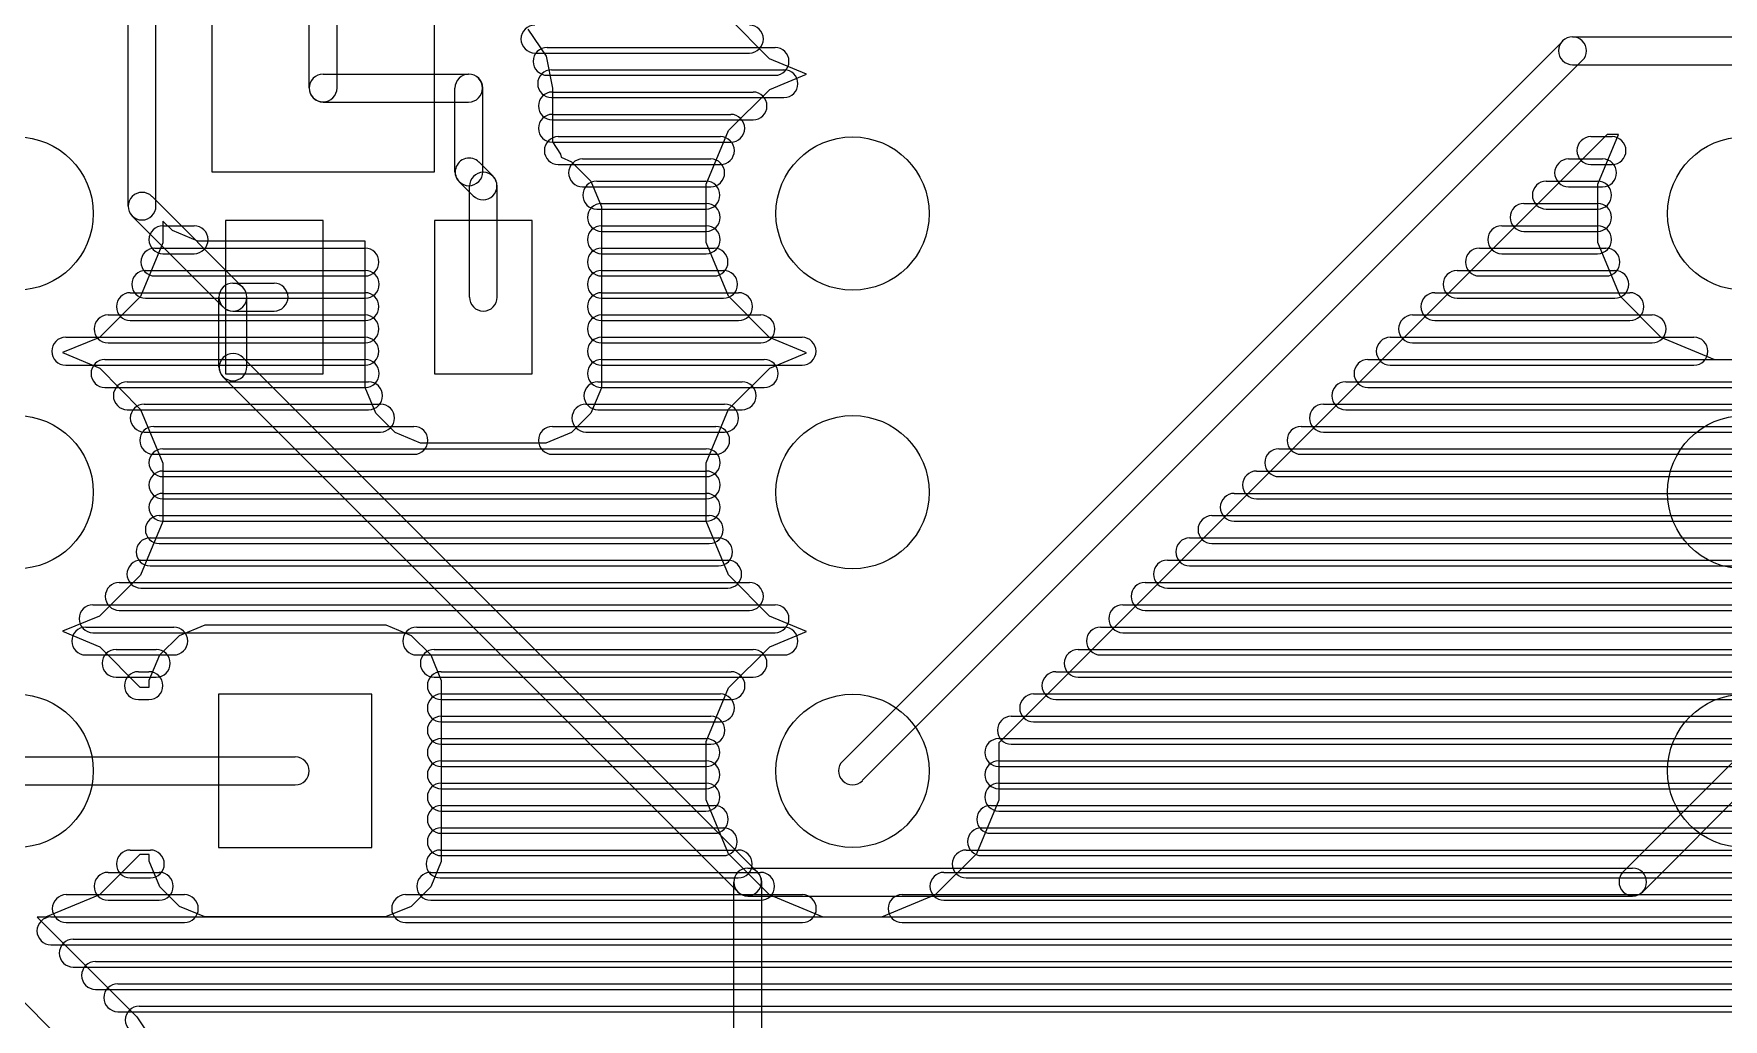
# Model space of a CAD drawing. Extents: x 4625 to 28175, y 45595 to 78045.
# Drawn here: x 16362 to 22425, y 62179 to 65715 of the extents above; entities that cross this region are included whole.
import ezdxf

# ---------------------------------------------------------------- set-up
doc = ezdxf.new("R2010")
doc.units = 0
doc.layers.add('BLACK', color=1, linetype='CONTINUOUS')

msp = doc.modelspace()

# ---------------------------------------------------------------- linework, layer by layer
at = {"layer": 'BLACK'}
for p, q in [((16700, 65097), (16700, 66347)), ((16800, 65097), (16800, 66347)), ((17350, 65521), (17350, 65943)), ((17450, 65521), (17450, 65943)), ((17000, 65820), (17000, 65220)), ((17800, 65220), (17800, 65820)), ((18135, 65732), (18200, 65635)), ((19002, 65625), (18855, 65773)), ((21849, 65689), (19265, 63105)), ((21884, 65704), (22880, 65704)), ((18160, 65646), (18930, 65646)), ((18160, 65646), (18930, 65646)), ((18160, 65646), (18930, 65646)), ((18200, 65635), (18223, 65520)), ((18204, 65666), (19022, 65666)), ((18204, 65666), (19022, 65666)), ((18204, 65666), (19022, 65666)), ((19135, 65570), (19002, 65625)), ((21919, 65619), (19335, 63035)), ((17400, 65570), (17922, 65570)), ((18204, 65566), (19022, 65566)), ((18204, 65566), (19022, 65566)), ((18204, 65566), (19022, 65566)), ((18220, 65586), (19054, 65586)), ((18220, 65586), (19054, 65586)), ((18220, 65586), (19054, 65586)), ((19003, 65515), (19135, 65570)), ((21884, 65604), (22880, 65604)), ((17873, 65220), (17873, 65520)), ((17973, 65220), (17973, 65520)), ((18220, 65486), (19054, 65486)), ((18220, 65486), (19054, 65486)), ((18220, 65486), (19054, 65486)), ((18223, 65520), (18223, 65327)), ((18223, 65506), (18943, 65506)), ((18223, 65506), (18943, 65506)), ((18223, 65506), (18943, 65506)), ((18855, 65368), (19003, 65515)), ((17400, 65470), (17922, 65470)), ((18223, 65426), (18863, 65426)), ((18223, 65426), (18863, 65426)), ((18223, 65426), (18863, 65426)), ((18223, 65406), (18943, 65406)), ((18223, 65406), (18943, 65406)), ((18223, 65406), (18943, 65406)), ((18775, 65175), (18855, 65368)), ((18223, 65327), (18252, 65283)), ((18223, 65326), (18863, 65326)), ((18223, 65326), (18863, 65326)), ((18223, 65326), (18863, 65326)), ((18244, 65346), (18826, 65346)), ((18244, 65346), (18826, 65346)), ((18244, 65346), (18826, 65346)), ((22008, 65354), (19825, 63171)), ((21950, 65346), (22026, 65346)), ((21950, 65346), (22026, 65346)), ((21950, 65346), (22026, 65346)), ((21975, 65175), (22049, 65354)), ((22049, 65354), (22008, 65354)), ((18010, 65204), (17959, 65255)), ((18244, 65246), (18826, 65246)), ((18244, 65246), (18826, 65246)), ((18244, 65246), (18826, 65246)), ((18252, 65283), (18254, 65272)), ((18254, 65272), (18291, 65256)), ((18291, 65256), (18361, 65186)), ((18331, 65266), (18791, 65266)), ((18331, 65266), (18791, 65266)), ((18331, 65266), (18791, 65266)), ((21870, 65266), (21992, 65266)), ((21870, 65266), (21992, 65266)), ((21870, 65266), (21992, 65266)), ((21950, 65246), (22026, 65246)), ((21950, 65246), (22026, 65246)), ((21950, 65246), (22026, 65246)), ((17000, 65220), (17800, 65220)), ((17939, 65133), (17888, 65184)), ((18361, 65186), (18399, 65094)), ((18382, 65186), (18774, 65186)), ((18382, 65186), (18774, 65186)), ((18382, 65186), (18774, 65186)), ((21790, 65186), (21974, 65186)), ((21790, 65186), (21974, 65186)), ((21790, 65186), (21974, 65186)), ((16786, 65131), (17111, 64806)), ((17925, 64770), (17925, 65168)), ((18025, 64770), (18025, 65168)), ((18331, 65166), (18791, 65166)), ((18331, 65166), (18791, 65166)), ((18331, 65166), (18791, 65166)), ((18775, 64966), (18775, 65175)), ((21870, 65166), (21992, 65166)), ((21870, 65166), (21992, 65166)), ((21870, 65166), (21992, 65166)), ((21975, 64966), (21975, 65175)), ((18382, 65086), (18774, 65086)), ((18382, 65086), (18774, 65086)), ((18382, 65086), (18774, 65086)), ((18399, 65106), (18775, 65106)), ((18399, 65106), (18775, 65106)), ((18399, 65106), (18775, 65106)), ((18399, 65094), (18399, 64445)), ((21710, 65106), (21974, 65106)), ((21710, 65106), (21974, 65106)), ((21710, 65106), (21974, 65106)), ((21790, 65086), (21974, 65086)), ((21790, 65086), (21974, 65086)), ((21790, 65086), (21974, 65086)), ((16715, 65060), (17040, 64735)), ((16859, 65009), (16825, 65043)), ((16825, 65043), (16825, 64965)), ((16825, 65026), (16937, 65026)), ((16825, 65026), (16937, 65026)), ((16825, 65026), (16937, 65026)), ((16950, 64971), (16859, 65009)), ((17050, 65045), (17050, 64495)), ((17400, 65045), (17050, 65045)), ((17400, 64495), (17400, 65045)), ((17800, 65045), (17800, 64495)), ((18150, 65045), (17800, 65045)), ((18150, 64495), (18150, 65045)), ((18399, 65026), (18775, 65026)), ((18399, 65026), (18775, 65026)), ((18399, 65026), (18775, 65026)), ((18399, 65006), (18775, 65006)), ((18399, 65006), (18775, 65006)), ((18399, 65006), (18775, 65006)), ((21630, 65026), (21974, 65026)), ((21630, 65026), (21974, 65026)), ((21630, 65026), (21974, 65026)), ((21710, 65006), (21974, 65006)), ((21710, 65006), (21974, 65006)), ((21710, 65006), (21974, 65006)), ((16825, 64965), (16745, 64772)), ((16796, 64946), (17550, 64946)), ((16796, 64946), (17550, 64946)), ((16796, 64946), (17550, 64946)), ((17551, 64971), (16950, 64971)), ((17551, 64446), (17551, 64971)), ((18399, 64946), (18803, 64946)), ((18399, 64946), (18803, 64946)), ((18399, 64946), (18803, 64946)), ((18855, 64773), (18775, 64966)), ((21550, 64946), (22004, 64946)), ((21550, 64946), (22004, 64946)), ((21550, 64946), (22004, 64946)), ((22055, 64773), (21975, 64966)), ((16825, 64926), (16937, 64926)), ((16825, 64926), (16937, 64926)), ((16825, 64926), (16937, 64926)), ((18399, 64926), (18775, 64926)), ((18399, 64926), (18775, 64926)), ((18399, 64926), (18775, 64926)), ((21630, 64926), (21974, 64926)), ((21630, 64926), (21974, 64926)), ((21630, 64926), (21974, 64926)), ((16763, 64866), (17551, 64866)), ((16763, 64866), (17551, 64866)), ((16763, 64866), (17551, 64866)), ((16796, 64846), (17550, 64846)), ((16796, 64846), (17550, 64846)), ((16796, 64846), (17550, 64846)), ((17076, 64820), (17224, 64820)), ((18399, 64866), (18837, 64866)), ((18399, 64866), (18837, 64866)), ((18399, 64866), (18837, 64866)), ((18399, 64846), (18803, 64846)), ((18399, 64846), (18803, 64846)), ((18399, 64846), (18803, 64846)), ((21470, 64866), (22036, 64866)), ((21470, 64866), (22036, 64866)), ((21470, 64866), (22036, 64866)), ((21550, 64846), (22004, 64846)), ((21550, 64846), (22004, 64846)), ((21550, 64846), (22004, 64846)), ((16745, 64772), (16597, 64625)), ((16708, 64786), (17550, 64786)), ((16708, 64786), (17550, 64786)), ((16708, 64786), (17550, 64786)), ((16763, 64766), (17551, 64766)), ((16763, 64766), (17551, 64766)), ((16763, 64766), (17551, 64766)), ((17026, 64520), (17026, 64770)), ((17126, 64520), (17126, 64770)), ((18399, 64786), (18891, 64786)), ((18399, 64786), (18891, 64786)), ((18399, 64786), (18891, 64786)), ((18399, 64766), (18837, 64766)), ((18399, 64766), (18837, 64766)), ((18399, 64766), (18837, 64766)), ((19002, 64625), (18855, 64773)), ((21390, 64786), (22090, 64786)), ((21390, 64786), (22090, 64786)), ((21390, 64786), (22090, 64786)), ((21470, 64766), (22036, 64766)), ((21470, 64766), (22036, 64766)), ((21470, 64766), (22036, 64766)), ((22202, 64625), (22055, 64773)), ((16628, 64706), (17550, 64706)), ((16628, 64706), (17550, 64706)), ((16628, 64706), (17550, 64706)), ((17076, 64720), (17224, 64720)), ((18399, 64706), (18971, 64706)), ((18399, 64706), (18971, 64706)), ((18399, 64706), (18971, 64706)), ((21310, 64706), (22170, 64706)), ((21310, 64706), (22170, 64706)), ((21310, 64706), (22170, 64706)), ((16708, 64686), (17550, 64686)), ((16708, 64686), (17550, 64686)), ((16708, 64686), (17550, 64686)), ((18399, 64686), (18891, 64686)), ((18399, 64686), (18891, 64686)), ((18399, 64686), (18891, 64686)), ((21390, 64686), (22090, 64686)), ((21390, 64686), (22090, 64686)), ((21390, 64686), (22090, 64686)), ((16597, 64625), (16464, 64571)), ((16476, 64626), (17550, 64626)), ((16476, 64626), (17550, 64626)), ((16476, 64626), (17550, 64626)), ((16628, 64606), (17550, 64606)), ((16628, 64606), (17550, 64606)), ((16628, 64606), (17550, 64606)), ((18399, 64626), (19119, 64626)), ((18399, 64626), (19119, 64626)), ((18399, 64626), (19119, 64626)), ((18399, 64606), (18971, 64606)), ((18399, 64606), (18971, 64606)), ((18399, 64606), (18971, 64606)), ((19135, 64570), (19002, 64625)), ((21230, 64626), (22320, 64626)), ((21230, 64626), (22320, 64626)), ((21230, 64626), (22320, 64626)), ((21310, 64606), (22170, 64606)), ((21310, 64606), (22170, 64606)), ((21310, 64606), (22170, 64606)), ((22395, 64545), (22202, 64625)), ((16464, 64571), (16598, 64515)), ((16476, 64526), (17550, 64526)), ((16476, 64526), (17550, 64526)), ((16476, 64526), (17550, 64526)), ((16617, 64546), (17551, 64546)), ((16617, 64546), (17551, 64546)), ((16617, 64546), (17551, 64546)), ((17112, 64554), (18959, 62707)), ((18399, 64546), (18983, 64546)), ((18399, 64546), (18983, 64546)), ((18399, 64546), (18983, 64546)), ((18399, 64526), (19119, 64526)), ((18399, 64526), (19119, 64526)), ((18399, 64526), (19119, 64526)), ((19003, 64515), (19135, 64570)), ((21150, 64546), (25184, 64546)), ((21150, 64546), (25184, 64546)), ((21150, 64546), (25184, 64546)), ((21230, 64526), (22320, 64526)), ((21230, 64526), (22320, 64526)), ((21230, 64526), (22320, 64526)), ((22604, 64545), (22395, 64545)), ((16598, 64515), (16745, 64367)), ((16697, 64466), (17563, 64466)), ((16697, 64466), (17563, 64466)), ((16697, 64466), (17563, 64466)), ((17041, 64483), (18888, 62636)), ((17050, 64495), (17400, 64495)), ((17800, 64495), (18150, 64495)), ((18386, 64466), (18904, 64466)), ((18386, 64466), (18904, 64466)), ((18386, 64466), (18904, 64466)), ((18855, 64368), (19003, 64515)), ((21070, 64466), (25104, 64466)), ((21070, 64466), (25104, 64466)), ((21070, 64466), (25104, 64466)), ((16617, 64446), (17551, 64446)), ((16617, 64446), (17551, 64446)), ((16617, 64446), (17551, 64446)), ((17589, 64354), (17551, 64446)), ((18399, 64445), (18361, 64354)), ((18399, 64446), (18983, 64446)), ((18399, 64446), (18983, 64446)), ((18399, 64446), (18983, 64446)), ((21150, 64446), (25184, 64446)), ((21150, 64446), (25184, 64446)), ((21150, 64446), (25184, 64446)), ((16697, 64366), (17563, 64366)), ((16697, 64366), (17563, 64366)), ((16697, 64366), (17563, 64366)), ((16745, 64367), (16825, 64174)), ((16758, 64386), (17606, 64386)), ((16758, 64386), (17606, 64386)), ((16758, 64386), (17606, 64386)), ((17659, 64284), (17589, 64354)), ((18361, 64354), (18291, 64284)), ((18343, 64386), (18841, 64386)), ((18343, 64386), (18841, 64386)), ((18343, 64386), (18841, 64386)), ((18386, 64366), (18904, 64366)), ((18386, 64366), (18904, 64366)), ((18386, 64366), (18904, 64366)), ((18775, 64175), (18855, 64368)), ((20990, 64386), (25042, 64386)), ((20990, 64386), (25042, 64386)), ((20990, 64386), (25042, 64386)), ((21070, 64366), (25104, 64366)), ((21070, 64366), (25104, 64366)), ((21070, 64366), (25104, 64366)), ((16758, 64286), (17606, 64286)), ((16758, 64286), (17606, 64286)), ((16758, 64286), (17606, 64286)), ((16792, 64306), (17726, 64306)), ((16792, 64306), (17726, 64306)), ((16792, 64306), (17726, 64306)), ((17750, 64246), (17659, 64284)), ((18291, 64284), (18199, 64246)), ((18223, 64306), (18809, 64306)), ((18223, 64306), (18809, 64306)), ((18223, 64306), (18809, 64306)), ((18343, 64286), (18841, 64286)), ((18343, 64286), (18841, 64286)), ((18343, 64286), (18841, 64286)), ((20910, 64306), (25008, 64306)), ((20910, 64306), (25008, 64306)), ((20910, 64306), (25008, 64306)), ((20990, 64286), (25042, 64286)), ((20990, 64286), (25042, 64286)), ((20990, 64286), (25042, 64286)), ((16825, 64226), (18775, 64226)), ((16825, 64226), (18775, 64226)), ((16825, 64226), (18775, 64226)), ((18199, 64246), (17750, 64246)), ((20830, 64226), (24976, 64226)), ((20830, 64226), (24976, 64226)), ((20830, 64226), (24976, 64226)), ((16792, 64206), (17726, 64206)), ((16792, 64206), (17726, 64206)), ((16792, 64206), (17726, 64206)), ((16825, 64174), (16825, 63965)), ((18223, 64206), (18809, 64206)), ((18223, 64206), (18809, 64206)), ((18223, 64206), (18809, 64206)), ((18775, 63966), (18775, 64175)), ((20910, 64206), (25008, 64206)), ((20910, 64206), (25008, 64206)), ((20910, 64206), (25008, 64206)), ((16825, 64146), (18775, 64146)), ((16825, 64146), (18775, 64146)), ((16825, 64146), (18775, 64146)), ((16825, 64126), (18775, 64126)), ((16825, 64126), (18775, 64126)), ((16825, 64126), (18775, 64126)), ((20750, 64146), (24974, 64146)), ((20750, 64146), (24974, 64146)), ((20750, 64146), (24974, 64146)), ((20830, 64126), (24976, 64126)), ((20830, 64126), (24976, 64126)), ((20830, 64126), (24976, 64126)), ((16825, 64066), (18775, 64066)), ((16825, 64066), (18775, 64066)), ((16825, 64066), (18775, 64066)), ((16825, 64046), (18775, 64046)), ((16825, 64046), (18775, 64046)), ((16825, 64046), (18775, 64046)), ((20670, 64066), (24974, 64066)), ((20670, 64066), (24974, 64066)), ((20670, 64066), (24974, 64066)), ((20750, 64046), (24974, 64046)), ((20750, 64046), (24974, 64046)), ((20750, 64046), (24974, 64046)), ((16812, 63986), (18786, 63986)), ((16812, 63986), (18786, 63986)), ((16812, 63986), (18786, 63986)), ((20590, 63986), (24986, 63986)), ((20590, 63986), (24986, 63986)), ((20590, 63986), (24986, 63986)), ((16825, 63965), (16745, 63772)), ((16825, 63966), (18775, 63966)), ((16825, 63966), (18775, 63966)), ((16825, 63966), (18775, 63966)), ((18855, 63773), (18775, 63966)), ((20670, 63966), (24974, 63966)), ((20670, 63966), (24974, 63966)), ((20670, 63966), (24974, 63966)), ((16779, 63906), (18819, 63906)), ((16779, 63906), (18819, 63906)), ((16779, 63906), (18819, 63906)), ((16812, 63886), (18786, 63886)), ((16812, 63886), (18786, 63886)), ((16812, 63886), (18786, 63886)), ((20510, 63906), (25020, 63906)), ((20510, 63906), (25020, 63906)), ((20510, 63906), (25020, 63906)), ((20590, 63886), (24986, 63886)), ((20590, 63886), (24986, 63886)), ((20590, 63886), (24986, 63886)), ((16746, 63826), (18852, 63826)), ((16746, 63826), (18852, 63826)), ((16746, 63826), (18852, 63826)), ((16779, 63806), (18819, 63806)), ((16779, 63806), (18819, 63806)), ((16779, 63806), (18819, 63806)), ((20430, 63826), (25052, 63826)), ((20430, 63826), (25052, 63826)), ((20430, 63826), (25052, 63826)), ((20510, 63806), (25020, 63806)), ((20510, 63806), (25020, 63806)), ((20510, 63806), (25020, 63806)), ((16745, 63772), (16597, 63625)), ((16668, 63746), (18930, 63746)), ((16668, 63746), (18930, 63746)), ((16668, 63746), (18930, 63746)), ((19002, 63625), (18855, 63773)), ((20350, 63746), (25130, 63746)), ((20350, 63746), (25130, 63746)), ((20350, 63746), (25130, 63746)), ((16746, 63726), (18852, 63726)), ((16746, 63726), (18852, 63726)), ((16746, 63726), (18852, 63726)), ((20430, 63726), (25052, 63726)), ((20430, 63726), (25052, 63726)), ((20430, 63726), (25052, 63726)), ((16597, 63625), (16464, 63571)), ((16574, 63666), (19022, 63666)), ((16574, 63666), (19022, 63666)), ((16574, 63666), (19022, 63666)), ((16668, 63646), (18930, 63646)), ((16668, 63646), (18930, 63646)), ((16668, 63646), (18930, 63646)), ((19135, 63570), (19002, 63625)), ((20270, 63666), (25222, 63666)), ((20270, 63666), (25222, 63666)), ((20270, 63666), (25222, 63666)), ((20350, 63646), (25130, 63646)), ((20350, 63646), (25130, 63646)), ((20350, 63646), (25130, 63646)), ((16464, 63571), (16598, 63515)), ((16548, 63586), (16864, 63586)), ((16548, 63586), (16864, 63586)), ((16548, 63586), (16864, 63586)), ((16574, 63566), (19022, 63566)), ((16574, 63566), (19022, 63566)), ((16574, 63566), (19022, 63566)), ((16814, 63486), (16884, 63556)), ((16884, 63556), (16976, 63594)), ((16976, 63594), (17625, 63594)), ((17625, 63594), (17716, 63556)), ((17716, 63556), (17786, 63486)), ((17736, 63586), (19054, 63586)), ((17736, 63586), (19054, 63586)), ((17736, 63586), (19054, 63586)), ((19003, 63515), (19135, 63570)), ((20190, 63586), (25064, 63586)), ((20190, 63586), (25064, 63586)), ((20190, 63586), (25064, 63586)), ((20270, 63566), (25222, 63566)), ((20270, 63566), (25222, 63566)), ((20270, 63566), (25222, 63566)), ((16548, 63486), (16864, 63486)), ((16548, 63486), (16864, 63486)), ((16548, 63486), (16864, 63486)), ((16598, 63515), (16742, 63370)), ((16657, 63506), (16801, 63506)), ((16657, 63506), (16801, 63506)), ((16657, 63506), (16801, 63506)), ((16776, 63395), (16814, 63486)), ((17736, 63486), (19054, 63486)), ((17736, 63486), (19054, 63486)), ((17736, 63486), (19054, 63486)), ((17786, 63486), (17824, 63394)), ((17799, 63506), (18943, 63506)), ((17799, 63506), (18943, 63506)), ((17799, 63506), (18943, 63506)), ((18855, 63368), (19003, 63515)), ((20110, 63506), (25002, 63506)), ((20110, 63506), (25002, 63506)), ((20110, 63506), (25002, 63506)), ((20190, 63486), (25064, 63486)), ((20190, 63486), (25064, 63486)), ((20190, 63486), (25064, 63486)), ((16737, 63426), (16775, 63426)), ((16737, 63426), (16775, 63426)), ((16737, 63426), (16775, 63426)), ((17824, 63426), (18864, 63426)), ((17824, 63426), (18864, 63426)), ((17824, 63426), (18864, 63426)), ((20030, 63426), (24976, 63426)), ((20030, 63426), (24976, 63426)), ((20030, 63426), (24976, 63426)), ((16657, 63406), (16801, 63406)), ((16657, 63406), (16801, 63406)), ((16657, 63406), (16801, 63406)), ((16742, 63370), (16776, 63370)), ((16776, 63370), (16776, 63395)), ((17799, 63406), (18943, 63406)), ((17799, 63406), (18943, 63406)), ((17799, 63406), (18943, 63406)), ((17824, 63394), (17824, 62745)), ((18775, 63175), (18855, 63368)), ((20110, 63406), (25002, 63406)), ((20110, 63406), (25002, 63406)), ((20110, 63406), (25002, 63406)), ((16737, 63326), (16775, 63326)), ((16737, 63326), (16775, 63326)), ((16737, 63326), (16775, 63326)), ((17025, 63345), (17025, 62795)), ((17575, 63345), (17025, 63345)), ((17575, 62795), (17575, 63345)), ((17824, 63346), (18826, 63346)), ((17824, 63346), (18826, 63346)), ((17824, 63346), (18826, 63346)), ((17824, 63326), (18864, 63326)), ((17824, 63326), (18864, 63326)), ((17824, 63326), (18864, 63326)), ((19950, 63346), (24976, 63346)), ((19950, 63346), (24976, 63346)), ((19950, 63346), (24976, 63346)), ((20030, 63326), (24976, 63326)), ((20030, 63326), (24976, 63326)), ((20030, 63326), (24976, 63326)), ((17824, 63266), (18792, 63266)), ((17824, 63266), (18792, 63266)), ((17824, 63266), (18792, 63266)), ((17824, 63246), (18826, 63246)), ((17824, 63246), (18826, 63246)), ((17824, 63246), (18826, 63246)), ((19870, 63266), (24976, 63266)), ((19870, 63266), (24976, 63266)), ((19870, 63266), (24976, 63266)), ((19950, 63246), (24976, 63246)), ((19950, 63246), (24976, 63246)), ((19950, 63246), (24976, 63246)), ((17824, 63186), (18774, 63186)), ((17824, 63186), (18774, 63186)), ((17824, 63186), (18774, 63186)), ((19825, 63186), (24975, 63186)), ((19825, 63186), (24975, 63186)), ((19825, 63186), (24975, 63186)), ((17824, 63166), (18792, 63166)), ((17824, 63166), (18792, 63166)), ((17824, 63166), (18792, 63166)), ((18775, 62966), (18775, 63175)), ((19825, 63171), (19825, 62965)), ((19870, 63166), (24976, 63166)), ((19870, 63166), (24976, 63166)), ((19870, 63166), (24976, 63166)), ((16300, 63120), (17300, 63120)), ((17824, 63106), (18774, 63106)), ((17824, 63106), (18774, 63106)), ((17824, 63106), (18774, 63106)), ((17824, 63086), (18774, 63086)), ((17824, 63086), (18774, 63086)), ((17824, 63086), (18774, 63086)), ((19825, 63106), (24975, 63106)), ((19825, 63106), (24975, 63106)), ((19825, 63106), (24975, 63106)), ((19825, 63086), (24975, 63086)), ((19825, 63086), (24975, 63086)), ((19825, 63086), (24975, 63086)), ((22065, 62707), (22464, 63106)), ((16300, 63020), (17300, 63020)), ((17824, 63026), (18774, 63026)), ((17824, 63026), (18774, 63026)), ((17824, 63026), (18774, 63026)), ((17824, 63006), (18774, 63006)), ((17824, 63006), (18774, 63006)), ((17824, 63006), (18774, 63006)), ((19825, 63026), (24975, 63026)), ((19825, 63026), (24975, 63026)), ((19825, 63026), (24975, 63026)), ((19825, 63006), (24975, 63006)), ((19825, 63006), (24975, 63006)), ((19825, 63006), (24975, 63006)), ((22136, 62636), (22535, 63035)), ((17824, 62946), (18804, 62946)), ((17824, 62946), (18804, 62946)), ((17824, 62946), (18804, 62946)), ((18855, 62773), (18775, 62966)), ((19825, 62965), (19745, 62772)), ((19796, 62946), (24976, 62946)), ((19796, 62946), (24976, 62946)), ((19796, 62946), (24976, 62946)), ((17824, 62926), (18774, 62926)), ((17824, 62926), (18774, 62926)), ((17824, 62926), (18774, 62926)), ((19825, 62926), (24975, 62926)), ((19825, 62926), (24975, 62926)), ((19825, 62926), (24975, 62926)), ((17824, 62866), (18836, 62866)), ((17824, 62866), (18836, 62866)), ((17824, 62866), (18836, 62866)), ((17824, 62846), (18804, 62846)), ((17824, 62846), (18804, 62846)), ((17824, 62846), (18804, 62846)), ((19763, 62866), (24975, 62866)), ((19763, 62866), (24975, 62866)), ((19763, 62866), (24975, 62866)), ((19796, 62846), (24976, 62846)), ((19796, 62846), (24976, 62846)), ((19796, 62846), (24976, 62846)), ((16742, 62770), (16597, 62625)), ((16708, 62786), (16780, 62786)), ((16708, 62786), (16780, 62786)), ((16708, 62786), (16780, 62786)), ((16776, 62770), (16742, 62770)), ((16776, 62746), (16776, 62770)), ((17025, 62795), (17575, 62795)), ((17820, 62786), (18890, 62786)), ((17820, 62786), (18890, 62786)), ((17820, 62786), (18890, 62786)), ((17824, 62766), (18836, 62766)), ((17824, 62766), (18836, 62766)), ((17824, 62766), (18836, 62766)), ((19002, 62625), (18855, 62773)), ((19745, 62772), (19597, 62625)), ((19708, 62786), (24980, 62786)), ((19708, 62786), (24980, 62786)), ((19708, 62786), (24980, 62786)), ((19763, 62766), (24975, 62766)), ((19763, 62766), (24975, 62766)), ((19763, 62766), (24975, 62766)), ((16628, 62706), (16812, 62706)), ((16628, 62706), (16812, 62706)), ((16628, 62706), (16812, 62706)), ((16814, 62654), (16776, 62746)), ((17824, 62745), (17786, 62654)), ((17786, 62706), (18970, 62706)), ((17786, 62706), (18970, 62706)), ((17786, 62706), (18970, 62706)), ((18924, 62721), (22100, 62721)), ((19628, 62706), (25012, 62706)), ((19628, 62706), (25012, 62706)), ((19628, 62706), (25012, 62706)), ((16554, 62012), (15895, 62671)), ((16708, 62686), (16780, 62686)), ((16708, 62686), (16780, 62686)), ((16708, 62686), (16780, 62686)), ((16884, 62584), (16814, 62654)), ((17786, 62654), (17716, 62584)), ((17820, 62686), (18890, 62686)), ((17820, 62686), (18890, 62686)), ((17820, 62686), (18890, 62686)), ((18874, 60495), (18874, 62671)), ((18974, 60495), (18974, 62671)), ((19708, 62686), (24980, 62686)), ((19708, 62686), (24980, 62686)), ((19708, 62686), (24980, 62686)), ((16597, 62625), (16404, 62545)), ((16478, 62626), (16902, 62626)), ((16478, 62626), (16902, 62626)), ((16478, 62626), (16902, 62626)), ((16628, 62606), (16812, 62606)), ((16628, 62606), (16812, 62606)), ((16628, 62606), (16812, 62606)), ((16975, 62546), (16884, 62584)), ((17716, 62584), (17624, 62546)), ((17696, 62626), (19120, 62626)), ((17696, 62626), (19120, 62626)), ((17696, 62626), (19120, 62626)), ((17786, 62606), (18970, 62606)), ((17786, 62606), (18970, 62606)), ((17786, 62606), (18970, 62606)), ((18924, 62621), (22100, 62621)), ((19195, 62545), (19002, 62625)), ((19597, 62625), (19404, 62545)), ((19478, 62626), (25102, 62626)), ((19478, 62626), (25102, 62626)), ((19478, 62626), (25102, 62626)), ((19628, 62606), (25012, 62606)), ((19628, 62606), (25012, 62606)), ((19628, 62606), (25012, 62606)), ((16404, 62545), (16374, 62545)), ((16374, 62545), (16731, 62188)), ((16423, 62546), (27825, 62546)), ((16423, 62546), (27825, 62546)), ((16423, 62546), (27825, 62546)), ((16478, 62526), (16902, 62526)), ((16478, 62526), (16902, 62526)), ((16478, 62526), (16902, 62526)), ((17624, 62546), (16975, 62546)), ((17696, 62526), (19120, 62526)), ((17696, 62526), (19120, 62526)), ((17696, 62526), (19120, 62526)), ((19404, 62545), (19195, 62545)), ((19478, 62526), (25102, 62526)), ((19478, 62526), (25102, 62526)), ((19478, 62526), (25102, 62526)), ((16503, 62466), (27825, 62466)), ((16503, 62466), (27825, 62466)), ((16503, 62466), (27825, 62466)), ((16423, 62446), (27825, 62446)), ((16423, 62446), (27825, 62446)), ((16423, 62446), (27825, 62446)), ((16503, 62366), (27825, 62366)), ((16503, 62366), (27825, 62366)), ((16503, 62366), (27825, 62366)), ((16583, 62386), (27825, 62386)), ((16583, 62386), (27825, 62386)), ((16583, 62386), (27825, 62386)), ((16583, 62286), (27825, 62286)), ((16583, 62286), (27825, 62286)), ((16583, 62286), (27825, 62286)), ((16663, 62306), (27825, 62306)), ((16663, 62306), (27825, 62306)), ((16663, 62306), (27825, 62306)), ((16740, 62226), (27824, 62226)), ((16740, 62226), (27824, 62226)), ((16740, 62226), (27824, 62226)), ((16663, 62206), (27825, 62206)), ((16663, 62206), (27825, 62206)), ((16663, 62206), (27825, 62206)), ((16731, 62188), (16796, 62091))]:
    msp.add_line(p, q, dxfattribs=at)
for centre in [(16300, 65070), (19300, 65070), (22500, 65070), (16300, 64070), (19300, 64070), (22500, 64070), (16300, 63070), (19300, 63070), (22500, 63070)]:
    msp.add_circle(centre, 275, dxfattribs=at)
for centre, start, end in [((18160, 65696), 90, 270), ((18160, 65696), 90, 270), ((18160, 65696), 90, 270), ((18930, 65696), 270, 450), ((18930, 65696), 270, 450), ((18930, 65696), 270, 450), ((21884, 65654), 90, 270), ((21884, 65654), -45, 135), ((18204, 65616), 90, 270), ((18204, 65616), 90, 270), ((18204, 65616), 90, 270), ((19022, 65616), 270, 450), ((19022, 65616), 270, 450), ((19022, 65616), 270, 450), ((17400, 65520), 90, 270), ((17923, 65520), 360, 540), ((17922, 65520), 270, 450), ((18220, 65536), 90, 270), ((18220, 65536), 90, 270), ((18220, 65536), 90, 270), ((19054, 65536), 270, 450), ((19054, 65536), 270, 450), ((19054, 65536), 270, 450), ((17400, 65521), 180, 360), ((18223, 65456), 90, 270), ((18223, 65456), 90, 270), ((18223, 65456), 90, 270), ((18943, 65456), 270, 450), ((18943, 65456), 270, 450), ((18943, 65456), 270, 450), ((18223, 65376), 90, 270), ((18223, 65376), 90, 270), ((18223, 65376), 90, 270), ((18863, 65376), 270, 450), ((18863, 65376), 270, 450), ((18863, 65376), 270, 450), ((18244, 65296), 90, 270), ((18244, 65296), 90, 270), ((18244, 65296), 90, 270), ((18826, 65296), 270, 450), ((18826, 65296), 270, 450), ((18826, 65296), 270, 450), ((21950, 65296), 90, 270), ((21950, 65296), 90, 270), ((21950, 65296), 90, 270), ((22026, 65296), 270, 450), ((22026, 65296), 270, 450), ((22026, 65296), 270, 450), ((17924, 65219), 405, 585), ((18331, 65216), 90, 270), ((18331, 65216), 90, 270), ((18331, 65216), 90, 270), ((18791, 65216), 270, 450), ((18791, 65216), 270, 450), ((18791, 65216), 270, 450), ((21870, 65216), 90, 270), ((21870, 65216), 90, 270), ((21870, 65216), 90, 270), ((21992, 65216), 270, 450), ((21992, 65216), 270, 450), ((21992, 65216), 270, 450), ((17923, 65220), 180, 360), ((17975, 65168), 360, 540), ((17974, 65169), 225, 405), ((18382, 65136), 90, 270), ((18382, 65136), 90, 270), ((18382, 65136), 90, 270), ((18774, 65136), 270, 450), ((18774, 65136), 270, 450), ((18774, 65136), 270, 450), ((21790, 65136), 90, 270), ((21790, 65136), 90, 270), ((21790, 65136), 90, 270), ((21974, 65136), 270, 450), ((21974, 65136), 270, 450), ((21974, 65136), 270, 450), ((16750, 65096), 45, 225), ((16750, 65097), 180, 360), ((18399, 65056), 90, 270), ((18399, 65056), 90, 270), ((18399, 65056), 90, 270), ((18775, 65056), 270, 450), ((18775, 65056), 270, 450), ((18775, 65056), 270, 450), ((21710, 65056), 90, 270), ((21710, 65056), 90, 270), ((21710, 65056), 90, 270), ((21974, 65056), 270, 450), ((21974, 65056), 270, 450), ((21974, 65056), 270, 450), ((16825, 64976), 90, 270), ((16825, 64976), 90, 270), ((16825, 64976), 90, 270), ((16937, 64976), 270, 450), ((16937, 64976), 270, 450), ((16937, 64976), 270, 450), ((18399, 64976), 90, 270), ((18399, 64976), 90, 270), ((18399, 64976), 90, 270), ((18775, 64976), 270, 450), ((18775, 64976), 270, 450), ((18775, 64976), 270, 450), ((21630, 64976), 90, 270), ((21630, 64976), 90, 270), ((21630, 64976), 90, 270), ((21974, 64976), 270, 450), ((21974, 64976), 270, 450), ((21974, 64976), 270, 450), ((16796, 64896), 90, 270), ((16796, 64896), 90, 270), ((16796, 64896), 90, 270), ((17550, 64896), 270, 450), ((17550, 64896), 270, 450), ((17550, 64896), 270, 450), ((18399, 64896), 90, 270), ((18399, 64896), 90, 270), ((18399, 64896), 90, 270), ((18803, 64896), 270, 450), ((18803, 64896), 270, 450), ((18803, 64896), 270, 450), ((21550, 64896), 90, 270), ((21550, 64896), 90, 270), ((21550, 64896), 90, 270), ((22004, 64896), 270, 450), ((22004, 64896), 270, 450), ((22004, 64896), 270, 450), ((16763, 64816), 90, 270), ((16763, 64816), 90, 270), ((16763, 64816), 90, 270), ((17076, 64770), 90, 270), ((17076, 64770), 360, 540), ((17224, 64770), 270, 450), ((17551, 64816), 270, 450), ((17551, 64816), 270, 450), ((17551, 64816), 270, 450), ((18399, 64816), 90, 270), ((18399, 64816), 90, 270), ((18399, 64816), 90, 270), ((18837, 64816), 270, 450), ((18837, 64816), 270, 450), ((18837, 64816), 270, 450), ((21470, 64816), 90, 270), ((21470, 64816), 90, 270), ((21470, 64816), 90, 270), ((22036, 64816), 270, 450), ((22036, 64816), 270, 450), ((22036, 64816), 270, 450), ((16708, 64736), 90, 270), ((16708, 64736), 90, 270), ((16708, 64736), 90, 270), ((17076, 64770), 225, 405), ((17550, 64736), 270, 450), ((17550, 64736), 270, 450), ((17550, 64736), 270, 450), ((17975, 64770), 180, 360), ((18399, 64736), 90, 270), ((18399, 64736), 90, 270), ((18399, 64736), 90, 270), ((18891, 64736), 270, 450), ((18891, 64736), 270, 450), ((18891, 64736), 270, 450), ((21390, 64736), 90, 270), ((21390, 64736), 90, 270), ((21390, 64736), 90, 270), ((22090, 64736), 270, 450), ((22090, 64736), 270, 450), ((22090, 64736), 270, 450), ((16628, 64656), 90, 270), ((16628, 64656), 90, 270), ((16628, 64656), 90, 270), ((17550, 64656), 270, 450), ((17550, 64656), 270, 450), ((17550, 64656), 270, 450), ((18399, 64656), 90, 270), ((18399, 64656), 90, 270), ((18399, 64656), 90, 270), ((18971, 64656), 270, 450), ((18971, 64656), 270, 450), ((18971, 64656), 270, 450), ((21310, 64656), 90, 270), ((21310, 64656), 90, 270), ((21310, 64656), 90, 270), ((22170, 64656), 270, 450), ((22170, 64656), 270, 450), ((22170, 64656), 270, 450), ((16476, 64576), 90, 270), ((16476, 64576), 90, 270), ((16476, 64576), 90, 270), ((17550, 64576), 270, 450), ((17550, 64576), 270, 450), ((17550, 64576), 270, 450), ((18399, 64576), 90, 270), ((18399, 64576), 90, 270), ((18399, 64576), 90, 270), ((19119, 64576), 270, 450), ((19119, 64576), 270, 450), ((19119, 64576), 270, 450), ((21230, 64576), 90, 270), ((21230, 64576), 90, 270), ((21230, 64576), 90, 270), ((22320, 64576), 270, 450), ((22320, 64576), 270, 450), ((22320, 64576), 270, 450), ((16617, 64496), 90, 270), ((16617, 64496), 90, 270), ((16617, 64496), 90, 270), ((17076, 64520), 180, 360), ((17077, 64518), 45, 225), ((17551, 64496), 270, 450), ((17551, 64496), 270, 450), ((17551, 64496), 270, 450), ((18399, 64496), 90, 270), ((18399, 64496), 90, 270), ((18399, 64496), 90, 270), ((18983, 64496), 270, 450), ((18983, 64496), 270, 450), ((18983, 64496), 270, 450), ((21150, 64496), 90, 270), ((21150, 64496), 90, 270), ((21150, 64496), 90, 270), ((16697, 64416), 90, 270), ((16697, 64416), 90, 270), ((16697, 64416), 90, 270), ((17563, 64416), 270, 450), ((17563, 64416), 270, 450), ((17563, 64416), 270, 450), ((18386, 64416), 90, 270), ((18386, 64416), 90, 270), ((18386, 64416), 90, 270), ((18904, 64416), 270, 450), ((18904, 64416), 270, 450), ((18904, 64416), 270, 450), ((21070, 64416), 90, 270), ((21070, 64416), 90, 270), ((21070, 64416), 90, 270), ((16758, 64336), 90, 270), ((16758, 64336), 90, 270), ((16758, 64336), 90, 270), ((17606, 64336), 270, 450), ((17606, 64336), 270, 450), ((17606, 64336), 270, 450), ((18343, 64336), 90, 270), ((18343, 64336), 90, 270), ((18343, 64336), 90, 270), ((18841, 64336), 270, 450), ((18841, 64336), 270, 450), ((18841, 64336), 270, 450), ((20990, 64336), 90, 270), ((20990, 64336), 90, 270), ((20990, 64336), 90, 270), ((16792, 64256), 90, 270), ((16792, 64256), 90, 270), ((16792, 64256), 90, 270), ((17726, 64256), 270, 450), ((17726, 64256), 270, 450), ((17726, 64256), 270, 450), ((18223, 64256), 90, 270), ((18223, 64256), 90, 270), ((18223, 64256), 90, 270), ((18809, 64256), 270, 450), ((18809, 64256), 270, 450), ((18809, 64256), 270, 450), ((20910, 64256), 90, 270), ((20910, 64256), 90, 270), ((20910, 64256), 90, 270), ((16825, 64176), 90, 270), ((16825, 64176), 90, 270), ((16825, 64176), 90, 270), ((18775, 64176), 270, 450), ((18775, 64176), 270, 450), ((18775, 64176), 270, 450), ((20830, 64176), 90, 270), ((20830, 64176), 90, 270), ((20830, 64176), 90, 270), ((16825, 64096), 90, 270), ((16825, 64096), 90, 270), ((16825, 64096), 90, 270), ((18775, 64096), 270, 450), ((18775, 64096), 270, 450), ((18775, 64096), 270, 450), ((20750, 64096), 90, 270), ((20750, 64096), 90, 270), ((20750, 64096), 90, 270), ((16825, 64016), 90, 270), ((16825, 64016), 90, 270), ((16825, 64016), 90, 270), ((18775, 64016), 270, 450), ((18775, 64016), 270, 450), ((18775, 64016), 270, 450), ((20670, 64016), 90, 270), ((20670, 64016), 90, 270), ((20670, 64016), 90, 270), ((16812, 63936), 90, 270), ((16812, 63936), 90, 270), ((16812, 63936), 90, 270), ((18786, 63936), 270, 450), ((18786, 63936), 270, 450), ((18786, 63936), 270, 450), ((20590, 63936), 90, 270), ((20590, 63936), 90, 270), ((20590, 63936), 90, 270), ((16779, 63856), 90, 270), ((16779, 63856), 90, 270), ((16779, 63856), 90, 270), ((18819, 63856), 270, 450), ((18819, 63856), 270, 450), ((18819, 63856), 270, 450), ((20510, 63856), 90, 270), ((20510, 63856), 90, 270), ((20510, 63856), 90, 270), ((16746, 63776), 90, 270), ((16746, 63776), 90, 270), ((16746, 63776), 90, 270), ((18852, 63776), 270, 450), ((18852, 63776), 270, 450), ((18852, 63776), 270, 450), ((20430, 63776), 90, 270), ((20430, 63776), 90, 270), ((20430, 63776), 90, 270), ((16668, 63696), 90, 270), ((16668, 63696), 90, 270), ((16668, 63696), 90, 270), ((18930, 63696), 270, 450), ((18930, 63696), 270, 450), ((18930, 63696), 270, 450), ((20350, 63696), 90, 270), ((20350, 63696), 90, 270), ((20350, 63696), 90, 270), ((16574, 63616), 90, 270), ((16574, 63616), 90, 270), ((16574, 63616), 90, 270), ((19022, 63616), 270, 450), ((19022, 63616), 270, 450), ((19022, 63616), 270, 450), ((20270, 63616), 90, 270), ((20270, 63616), 90, 270), ((20270, 63616), 90, 270), ((16548, 63536), 90, 270), ((16548, 63536), 90, 270), ((16548, 63536), 90, 270), ((16864, 63536), 270, 450), ((16864, 63536), 270, 450), ((16864, 63536), 270, 450), ((17736, 63536), 90, 270), ((17736, 63536), 90, 270), ((17736, 63536), 90, 270), ((19054, 63536), 270, 450), ((19054, 63536), 270, 450), ((19054, 63536), 270, 450), ((20190, 63536), 90, 270), ((20190, 63536), 90, 270), ((20190, 63536), 90, 270), ((16657, 63456), 90, 270), ((16657, 63456), 90, 270), ((16657, 63456), 90, 270), ((16801, 63456), 270, 450), ((16801, 63456), 270, 450), ((16801, 63456), 270, 450), ((17799, 63456), 90, 270), ((17799, 63456), 90, 270), ((17799, 63456), 90, 270), ((18943, 63456), 270, 450), ((18943, 63456), 270, 450), ((18943, 63456), 270, 450), ((20110, 63456), 90, 270), ((20110, 63456), 90, 270), ((20110, 63456), 90, 270), ((16737, 63376), 90, 270), ((16737, 63376), 90, 270), ((16737, 63376), 90, 270), ((16775, 63376), 270, 450), ((16775, 63376), 270, 450), ((16775, 63376), 270, 450), ((17824, 63376), 90, 270), ((17824, 63376), 90, 270), ((17824, 63376), 90, 270), ((18864, 63376), 270, 450), ((18864, 63376), 270, 450), ((18864, 63376), 270, 450), ((20030, 63376), 90, 270), ((20030, 63376), 90, 270), ((20030, 63376), 90, 270), ((17824, 63296), 90, 270), ((17824, 63296), 90, 270), ((17824, 63296), 90, 270), ((18826, 63296), 270, 450), ((18826, 63296), 270, 450), ((18826, 63296), 270, 450), ((19950, 63296), 90, 270), ((19950, 63296), 90, 270), ((19950, 63296), 90, 270), ((17824, 63216), 90, 270), ((17824, 63216), 90, 270), ((17824, 63216), 90, 270), ((18792, 63216), 270, 450), ((18792, 63216), 270, 450), ((18792, 63216), 270, 450), ((19870, 63216), 90, 270), ((19870, 63216), 90, 270), ((19870, 63216), 90, 270), ((17824, 63136), 90, 270), ((17824, 63136), 90, 270), ((17824, 63136), 90, 270), ((18774, 63136), 270, 450), ((18774, 63136), 270, 450), ((18774, 63136), 270, 450), ((19825, 63136), 90, 270), ((19825, 63136), 90, 270), ((19825, 63136), 90, 270), ((17300, 63070), 270, 450), ((17824, 63056), 90, 270), ((17824, 63056), 90, 270), ((17824, 63056), 90, 270), ((18774, 63056), 270, 450), ((18774, 63056), 270, 450), ((18774, 63056), 270, 450), ((19300, 63070), 135, 315), ((19825, 63056), 90, 270), ((19825, 63056), 90, 270), ((19825, 63056), 90, 270), ((17824, 62976), 90, 270), ((17824, 62976), 90, 270), ((17824, 62976), 90, 270), ((18774, 62976), 270, 450), ((18774, 62976), 270, 450), ((18774, 62976), 270, 450), ((19825, 62976), 90, 270), ((19825, 62976), 90, 270), ((19825, 62976), 90, 270), ((17824, 62896), 90, 270), ((17824, 62896), 90, 270), ((17824, 62896), 90, 270), ((18804, 62896), 270, 450), ((18804, 62896), 270, 450), ((18804, 62896), 270, 450), ((19796, 62896), 90, 270), ((19796, 62896), 90, 270), ((19796, 62896), 90, 270), ((17824, 62816), 90, 270), ((17824, 62816), 90, 270), ((17824, 62816), 90, 270), ((18836, 62816), 270, 450), ((18836, 62816), 270, 450), ((18836, 62816), 270, 450), ((19763, 62816), 90, 270), ((19763, 62816), 90, 270), ((19763, 62816), 90, 270), ((16708, 62736), 90, 270), ((16708, 62736), 90, 270), ((16708, 62736), 90, 270), ((16780, 62736), 270, 450), ((16780, 62736), 270, 450), ((16780, 62736), 270, 450), ((17820, 62736), 90, 270), ((17820, 62736), 90, 270), ((17820, 62736), 90, 270), ((18890, 62736), 270, 450), ((18890, 62736), 270, 450), ((18890, 62736), 270, 450), ((19708, 62736), 90, 270), ((19708, 62736), 90, 270), ((19708, 62736), 90, 270), ((16628, 62656), 90, 270), ((16628, 62656), 90, 270), ((16628, 62656), 90, 270), ((16812, 62656), 270, 450), ((16812, 62656), 270, 450), ((16812, 62656), 270, 450), ((17786, 62656), 90, 270), ((17786, 62656), 90, 270), ((17786, 62656), 90, 270), ((18924, 62671), 360, 540), ((18924, 62671), 90, 270), ((18923, 62672), 225, 405), ((18970, 62656), 270, 450), ((18970, 62656), 270, 450), ((18970, 62656), 270, 450), ((19628, 62656), 90, 270), ((19628, 62656), 90, 270), ((19628, 62656), 90, 270), ((22101, 62672), 135, 315), ((22100, 62671), 270, 450), ((16478, 62576), 90, 270), ((16478, 62576), 90, 270), ((16478, 62576), 90, 270), ((16902, 62576), 270, 450), ((16902, 62576), 270, 450), ((16902, 62576), 270, 450), ((17696, 62576), 90, 270), ((17696, 62576), 90, 270), ((17696, 62576), 90, 270), ((19120, 62576), 270, 450), ((19120, 62576), 270, 450), ((19120, 62576), 270, 450), ((19478, 62576), 90, 270), ((19478, 62576), 90, 270), ((19478, 62576), 90, 270), ((16423, 62496), 90, 270), ((16423, 62496), 90, 270), ((16423, 62496), 90, 270), ((16503, 62416), 90, 270), ((16503, 62416), 90, 270), ((16503, 62416), 90, 270), ((16583, 62336), 90, 270), ((16583, 62336), 90, 270), ((16583, 62336), 90, 270), ((16663, 62256), 90, 270), ((16663, 62256), 90, 270), ((16663, 62256), 90, 270), ((16740, 62176), 90, 270), ((16740, 62176), 90, 270), ((16740, 62176), 90, 270)]:
    msp.add_arc(centre, 50, start, end, dxfattribs=at)

doc.saveas('drawing.dxf')
